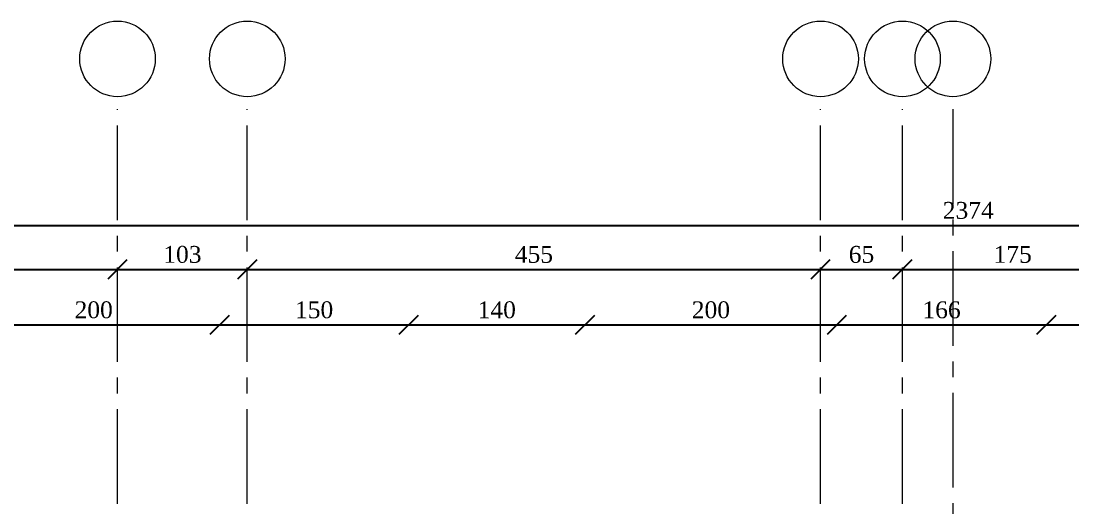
# Model space of a CAD drawing. Header units: millimetres. Extents: x 1373 to 40779, y 1939 to 6439.
# Drawn here: x 13741 to 14575, y 5061 to 5446 of the extents above; entities that cross this region are included whole.
import ezdxf

# ---------------------------------------------------------------- set-up
doc = ezdxf.new("R2010")
doc.units = ezdxf.units.MM
doc.linetypes.add('IMPORT-CENTER2', pattern=[112.5, 75, -12.5, 12.5, -12.5])
for name, color, linetype, lineweight in [('A-ANNO-DIMS', 211, 'Continuous', 18), ('S-GRID', 252, 'IMPORT-CENTER2', 5), ('S-GRID-IDEN', 1, 'Continuous', 18)]:
    doc.layers.add(name, color=color, linetype=linetype, lineweight=lineweight)
doc.styles.add('Times New Roman', font='times.ttf', dxfattribs={"height": 13.4})
doc.dimstyles.new('2_0_mm_-_Arial', dxfattribs={"dimscale": 30.48, "dimtxt": 14.029207, "dimasz": 0.492126, "dimexe": 0.328084, "dimexo": 0.625, "dimgap": 0.164042, "dimtad": 1, "dimdec": 0, "dimtxsty": 'Times New Roman', "dimblk1": 'OBLIQUE', "dimblk2": 'OBLIQUE', "dimsah": 1, "dimcen": 2.5, "dimdle": 0.328084, "dimazin": 3, "dimtfac": 1, "dimtix": 1, "dimtmove": 0, "dimatfit": 3, "dimfxl": 0.656168, "dimfxlon": 1, "dimtvp": 1, "dimarcsym": 2})

# ---------------------------------------------------------------- blocks, each defined once
blk = doc.blocks.new('Grid - 3_0mm mit Kreis-1799268-1_ NORMAL KAT')
at = {"layer": 'S-GRID-IDEN'}
blk.add_circle((0, 0), 0.3, dxfattribs=at)
blk = doc.blocks.new('_Oblique')
at = {"color": 0, "linetype": 'ByBlock', "lineweight": -2}
blk.add_line((-0.5, -0.5), (0.5, 0.5), dxfattribs=at)
blk = doc.blocks.new('*D17889')
at = {"layer": 'A-ANNO-DIMS', "color": 0, "lineweight": -2, "transparency": 16777216}
blk.add_line((13395.71, 5249.43), (13827.42, 5249.43), dxfattribs=at)
at = {"layer": 'Defpoints', "color": 0, "transparency": 16777216}
for p in [(13405.71, 5269.43), (13817.42, 5269.43), (13817.42, 5249.43)]:
    blk.add_point(p, dxfattribs=at)
at = {"layer": 'A-ANNO-DIMS', "color": 0, "lineweight": -2, "transparency": 16777216, "xscale": 15, "yscale": 15, "zscale": 15, "rotation": 180}
blk.add_blockref('_Oblique', (13405.71, 5249.43), dxfattribs=at)
at = {"layer": 'A-ANNO-DIMS', "color": 0, "lineweight": -2, "transparency": 16777216, "xscale": 15, "yscale": 15, "zscale": 15}
blk.add_blockref('_Oblique', (13817.42, 5249.43), dxfattribs=at)
at = {"layer": 'A-ANNO-DIMS', "color": 0, "transparency": 16777216, "insert": (13611.56, 5261.13), "char_height": 13.4, "width": 36.4299, "attachment_point": 5, "style": 'Times New Roman'}
blk.add_mtext('\\A1;412', dxfattribs=at)
blk = doc.blocks.new('*D17890')
at = {"layer": 'A-ANNO-DIMS', "color": 0, "lineweight": -2, "transparency": 16777216}
blk.add_line((13807.42, 5249.43), (13930.42, 5249.43), dxfattribs=at)
at = {"layer": 'Defpoints', "color": 0, "transparency": 16777216}
for p in [(13817.42, 5269.43), (13920.42, 5269.43), (13920.42, 5249.43)]:
    blk.add_point(p, dxfattribs=at)
at = {"layer": 'A-ANNO-DIMS', "color": 0, "lineweight": -2, "transparency": 16777216, "xscale": 15, "yscale": 15, "zscale": 15, "rotation": 180}
blk.add_blockref('_Oblique', (13817.42, 5249.43), dxfattribs=at)
at = {"layer": 'A-ANNO-DIMS', "color": 0, "lineweight": -2, "transparency": 16777216, "xscale": 15, "yscale": 15, "zscale": 15}
blk.add_blockref('_Oblique', (13920.42, 5249.43), dxfattribs=at)
at = {"layer": 'A-ANNO-DIMS', "color": 0, "transparency": 16777216, "insert": (13868.92, 5261.25), "char_height": 13.4, "width": 24.2866, "attachment_point": 5, "style": 'Times New Roman'}
blk.add_mtext('\\A1;103', dxfattribs=at)
blk = doc.blocks.new('*D17891')
at = {"layer": 'A-ANNO-DIMS', "color": 0, "lineweight": -2, "transparency": 16777216}
blk.add_line((13910.42, 5249.43), (14385.42, 5249.43), dxfattribs=at)
at = {"layer": 'Defpoints', "color": 0, "transparency": 16777216}
for p in [(13920.42, 5269.43), (14375.42, 5269.43), (14375.42, 5249.43)]:
    blk.add_point(p, dxfattribs=at)
at = {"layer": 'A-ANNO-DIMS', "color": 0, "lineweight": -2, "transparency": 16777216, "xscale": 15, "yscale": 15, "zscale": 15, "rotation": 180}
blk.add_blockref('_Oblique', (13920.42, 5249.43), dxfattribs=at)
at = {"layer": 'A-ANNO-DIMS', "color": 0, "lineweight": -2, "transparency": 16777216, "xscale": 15, "yscale": 15, "zscale": 15}
blk.add_blockref('_Oblique', (14375.42, 5249.43), dxfattribs=at)
at = {"layer": 'A-ANNO-DIMS', "color": 0, "transparency": 16777216, "insert": (14147.92, 5261.25), "char_height": 13.4, "width": 24.2866, "attachment_point": 5, "style": 'Times New Roman'}
blk.add_mtext('\\A1;455', dxfattribs=at)
blk = doc.blocks.new('*D17892')
at = {"layer": 'A-ANNO-DIMS', "color": 0, "lineweight": -2, "transparency": 16777216}
blk.add_line((14365.42, 5249.43), (14450.42, 5249.43), dxfattribs=at)
at = {"layer": 'Defpoints', "color": 0, "transparency": 16777216}
for p in [(14375.42, 5269.43), (14440.42, 5269.43), (14440.42, 5249.43)]:
    blk.add_point(p, dxfattribs=at)
at = {"layer": 'A-ANNO-DIMS', "color": 0, "lineweight": -2, "transparency": 16777216, "xscale": 15, "yscale": 15, "zscale": 15, "rotation": 180}
blk.add_blockref('_Oblique', (14375.42, 5249.43), dxfattribs=at)
at = {"layer": 'A-ANNO-DIMS', "color": 0, "lineweight": -2, "transparency": 16777216, "xscale": 15, "yscale": 15, "zscale": 15}
blk.add_blockref('_Oblique', (14440.42, 5249.43), dxfattribs=at)
at = {"layer": 'A-ANNO-DIMS', "color": 0, "transparency": 16777216, "insert": (14407.92, 5261.25), "char_height": 13.4, "width": 36.4299, "attachment_point": 5, "style": 'Times New Roman'}
blk.add_mtext('\\A1;65', dxfattribs=at)
blk = doc.blocks.new('*D17893')
at = {"layer": 'A-ANNO-DIMS', "color": 0, "lineweight": -2, "transparency": 16777216}
blk.add_line((14430.42, 5249.43), (14625.42, 5249.43), dxfattribs=at)
at = {"layer": 'Defpoints', "color": 0, "transparency": 16777216}
for p in [(14440.42, 5269.43), (14615.42, 5269.43), (14615.42, 5249.43)]:
    blk.add_point(p, dxfattribs=at)
at = {"layer": 'A-ANNO-DIMS', "color": 0, "lineweight": -2, "transparency": 16777216, "xscale": 15, "yscale": 15, "zscale": 15, "rotation": 180}
blk.add_blockref('_Oblique', (14440.42, 5249.43), dxfattribs=at)
at = {"layer": 'A-ANNO-DIMS', "color": 0, "lineweight": -2, "transparency": 16777216, "xscale": 15, "yscale": 15, "zscale": 15}
blk.add_blockref('_Oblique', (14615.42, 5249.43), dxfattribs=at)
at = {"layer": 'A-ANNO-DIMS', "color": 0, "transparency": 16777216, "insert": (14527.92, 5261.27), "char_height": 13.4, "width": 24.2866, "attachment_point": 5, "style": 'Times New Roman'}
blk.add_mtext('\\A1;175', dxfattribs=at)
blk = doc.blocks.new('*D17901')
at = {"layer": 'A-ANNO-DIMS', "color": 0, "lineweight": -2, "transparency": 16777216}
for p, q in [((13305.71, 5266.23), (13305.71, 5294.32)), ((13295.71, 5284.32), (15689.66, 5284.32))]:
    blk.add_line(p, q, dxfattribs=at)
at = {"layer": 'Defpoints', "color": 0, "transparency": 16777216}
for p in [(15679.66, 5284.32), (13305.71, 5264.32), (15679.66, 5264.32)]:
    blk.add_point(p, dxfattribs=at)
at = {"layer": 'A-ANNO-DIMS', "color": 0, "lineweight": -2, "transparency": 16777216, "xscale": 15, "yscale": 15, "zscale": 15, "rotation": 180}
blk.add_blockref('_Oblique', (13305.71, 5284.32), dxfattribs=at)
at = {"layer": 'A-ANNO-DIMS', "color": 0, "lineweight": -2, "transparency": 16777216, "xscale": 15, "yscale": 15, "zscale": 15}
blk.add_blockref('_Oblique', (15679.66, 5284.32), dxfattribs=at)
at = {"layer": 'A-ANNO-DIMS', "color": 0, "transparency": 16777216, "insert": (14492.68, 5296.16), "char_height": 13.4, "width": 24.2866, "attachment_point": 5, "style": 'Times New Roman'}
blk.add_mtext('\\A1;2374', dxfattribs=at)
blk = doc.blocks.new('*D17904')
at = {"layer": 'A-ANNO-DIMS', "color": 0, "lineweight": -2, "transparency": 16777216}
blk.add_line((13688.53, 5205.47), (13908.49, 5205.47), dxfattribs=at)
at = {"layer": 'Defpoints', "color": 0, "transparency": 16777216}
for p in [(13898.49, 5205.47), (13698.53, 5185.47), (13898.49, 5185.47)]:
    blk.add_point(p, dxfattribs=at)
at = {"layer": 'A-ANNO-DIMS', "color": 0, "lineweight": -2, "transparency": 16777216, "xscale": 15, "yscale": 15, "zscale": 15, "rotation": 180}
blk.add_blockref('_Oblique', (13698.53, 5205.47), dxfattribs=at)
at = {"layer": 'A-ANNO-DIMS', "color": 0, "lineweight": -2, "transparency": 16777216, "xscale": 15, "yscale": 15, "zscale": 15}
blk.add_blockref('_Oblique', (13898.49, 5205.47), dxfattribs=at)
at = {"layer": 'A-ANNO-DIMS', "color": 0, "transparency": 16777216, "insert": (13798.51, 5217.29), "char_height": 13.4, "width": 24.2866, "attachment_point": 5, "style": 'Times New Roman'}
blk.add_mtext('\\A1;200', dxfattribs=at)
blk = doc.blocks.new('*D17905')
at = {"layer": 'A-ANNO-DIMS', "color": 0, "lineweight": -2, "transparency": 16777216}
blk.add_line((13888.49, 5205.47), (14058.46, 5205.47), dxfattribs=at)
at = {"layer": 'Defpoints', "color": 0, "transparency": 16777216}
for p in [(14048.46, 5205.47), (13898.49, 5185.47), (14048.46, 5185.47)]:
    blk.add_point(p, dxfattribs=at)
at = {"layer": 'A-ANNO-DIMS', "color": 0, "lineweight": -2, "transparency": 16777216, "xscale": 15, "yscale": 15, "zscale": 15, "rotation": 180}
blk.add_blockref('_Oblique', (13898.49, 5205.47), dxfattribs=at)
at = {"layer": 'A-ANNO-DIMS', "color": 0, "lineweight": -2, "transparency": 16777216, "xscale": 15, "yscale": 15, "zscale": 15}
blk.add_blockref('_Oblique', (14048.46, 5205.47), dxfattribs=at)
at = {"layer": 'A-ANNO-DIMS', "color": 0, "transparency": 16777216, "insert": (13973.47, 5217.29), "char_height": 13.4, "width": 36.4299, "attachment_point": 5, "style": 'Times New Roman'}
blk.add_mtext('\\A1;150', dxfattribs=at)
blk = doc.blocks.new('*D17906')
at = {"layer": 'A-ANNO-DIMS', "color": 0, "lineweight": -2, "transparency": 16777216}
blk.add_line((14038.46, 5205.47), (14198.43, 5205.47), dxfattribs=at)
at = {"layer": 'Defpoints', "color": 0, "transparency": 16777216}
for p in [(14188.43, 5205.47), (14048.46, 5185.47), (14188.43, 5185.47)]:
    blk.add_point(p, dxfattribs=at)
at = {"layer": 'A-ANNO-DIMS', "color": 0, "lineweight": -2, "transparency": 16777216, "xscale": 15, "yscale": 15, "zscale": 15, "rotation": 180}
blk.add_blockref('_Oblique', (14048.46, 5205.47), dxfattribs=at)
at = {"layer": 'A-ANNO-DIMS', "color": 0, "lineweight": -2, "transparency": 16777216, "xscale": 15, "yscale": 15, "zscale": 15}
blk.add_blockref('_Oblique', (14188.43, 5205.47), dxfattribs=at)
at = {"layer": 'A-ANNO-DIMS', "color": 0, "transparency": 16777216, "insert": (14118.45, 5217.29), "char_height": 13.4, "width": 24.2866, "attachment_point": 5, "style": 'Times New Roman'}
blk.add_mtext('\\A1;140', dxfattribs=at)
blk = doc.blocks.new('*D17907')
at = {"layer": 'A-ANNO-DIMS', "color": 0, "lineweight": -2, "transparency": 16777216}
blk.add_line((14178.43, 5205.47), (14398.39, 5205.47), dxfattribs=at)
at = {"layer": 'Defpoints', "color": 0, "transparency": 16777216}
for p in [(14388.39, 5205.47), (14188.43, 5185.47), (14388.39, 5185.47)]:
    blk.add_point(p, dxfattribs=at)
at = {"layer": 'A-ANNO-DIMS', "color": 0, "lineweight": -2, "transparency": 16777216, "xscale": 15, "yscale": 15, "zscale": 15, "rotation": 180}
blk.add_blockref('_Oblique', (14188.43, 5205.47), dxfattribs=at)
at = {"layer": 'A-ANNO-DIMS', "color": 0, "lineweight": -2, "transparency": 16777216, "xscale": 15, "yscale": 15, "zscale": 15}
blk.add_blockref('_Oblique', (14388.39, 5205.47), dxfattribs=at)
at = {"layer": 'A-ANNO-DIMS', "color": 0, "transparency": 16777216, "insert": (14288.41, 5217.29), "char_height": 13.4, "width": 36.4299, "attachment_point": 5, "style": 'Times New Roman'}
blk.add_mtext('\\A1;200', dxfattribs=at)
blk = doc.blocks.new('*D17908')
at = {"layer": 'A-ANNO-DIMS', "color": 0, "lineweight": -2, "transparency": 16777216}
blk.add_line((14378.39, 5205.47), (14564.56, 5205.47), dxfattribs=at)
at = {"layer": 'Defpoints', "color": 0, "transparency": 16777216}
for p in [(14554.56, 5205.47), (14388.39, 5185.47), (14554.56, 5185.47)]:
    blk.add_point(p, dxfattribs=at)
at = {"layer": 'A-ANNO-DIMS', "color": 0, "lineweight": -2, "transparency": 16777216, "xscale": 15, "yscale": 15, "zscale": 15, "rotation": 180}
blk.add_blockref('_Oblique', (14388.39, 5205.47), dxfattribs=at)
at = {"layer": 'A-ANNO-DIMS', "color": 0, "lineweight": -2, "transparency": 16777216, "xscale": 15, "yscale": 15, "zscale": 15}
blk.add_blockref('_Oblique', (14554.56, 5205.47), dxfattribs=at)
at = {"layer": 'A-ANNO-DIMS', "color": 0, "transparency": 16777216, "insert": (14471.47, 5217.29), "char_height": 13.4, "width": 24.2866, "attachment_point": 5, "style": 'Times New Roman'}
blk.add_mtext('\\A1;166', dxfattribs=at)
blk = doc.blocks.new('*D17909')
at = {"layer": 'A-ANNO-DIMS', "color": 0, "lineweight": -2, "transparency": 16777216}
blk.add_line((14544.56, 5205.47), (14764.37, 5205.47), dxfattribs=at)
at = {"layer": 'Defpoints', "color": 0, "transparency": 16777216}
for p in [(14754.37, 5205.47), (14554.56, 5185.47), (14754.37, 5185.47)]:
    blk.add_point(p, dxfattribs=at)
at = {"layer": 'A-ANNO-DIMS', "color": 0, "lineweight": -2, "transparency": 16777216, "xscale": 15, "yscale": 15, "zscale": 15, "rotation": 180}
blk.add_blockref('_Oblique', (14554.56, 5205.47), dxfattribs=at)
at = {"layer": 'A-ANNO-DIMS', "color": 0, "lineweight": -2, "transparency": 16777216, "xscale": 15, "yscale": 15, "zscale": 15}
blk.add_blockref('_Oblique', (14754.37, 5205.47), dxfattribs=at)
at = {"layer": 'A-ANNO-DIMS', "color": 0, "transparency": 16777216, "insert": (14654.46, 5217.29), "char_height": 13.4, "width": 36.4299, "attachment_point": 5, "style": 'Times New Roman'}
blk.add_mtext('\\A1;200', dxfattribs=at)

msp = doc.modelspace()

# ---------------------------------------------------------------- linework, layer by layer
at = {"layer": 'S-GRID', "lineweight": 18}
for p, q in [((13817.42, 2926.07), (13817.42, 5376.43)), ((13920.42, 2926.07), (13920.42, 5376.43)), ((14375.42, 2926.07), (14375.42, 5376.43)), ((14440.42, 2926.07), (14440.42, 5376.43)), ((14480.49, 5376.43), (14480.49, 2926.07))]:
    msp.add_line(p, q, dxfattribs=at)

# ---------------------------------------------------------------- block references
at = {"layer": 'S-GRID-IDEN', "xscale": 99.99999999999993, "yscale": 99.99999999999993, "zscale": 99.99999999999993}
for p in [(13817.42, 5416.43), (13920.42, 5416.43), (14375.42, 5416.43), (14440.42, 5416.43)]:
    msp.add_blockref('Grid - 3_0mm mit Kreis-1799268-1_ NORMAL KAT', p, dxfattribs=at)
at = {"layer": 'S-GRID-IDEN', "xscale": 99.99999999999993, "yscale": 99.99999999999993, "zscale": 99.99999999999993, "rotation": 180}
msp.add_blockref('Grid - 3_0mm mit Kreis-1799268-1_ NORMAL KAT', (14480.49, 5416.43), dxfattribs=at)

# ---------------------------------------------------------------- dimensions: what is measured, and where the dimension line sits
at = {"layer": 'A-ANNO-DIMS'}
for base, p1, p2, override, picture, middle in [((15679.66, 5284.32), (13305.71, 5264.32), (15679.66, 5264.32), {"dimse1": 0, "dimse2": 1, "dimfxl": 2373.952709}, '*D17901', (14492.68, 5296.16)), ((13817.42, 5249.43), (13405.71, 5269.43), (13817.42, 5269.43), {"dimse1": 1, "dimse2": 1, "dimfxl": 411.713447}, '*D17889', (13611.56, 5261.13)), ((13920.42, 5249.43), (13817.42, 5269.43), (13920.42, 5269.43), {"dimse1": 1, "dimse2": 1, "dimfxl": 103}, '*D17890', (13868.92, 5261.25)), ((14375.42, 5249.43), (13920.42, 5269.43), (14375.42, 5269.43), {"dimse1": 1, "dimse2": 1, "dimfxl": 455}, '*D17891', (14147.92, 5261.25)), ((14440.42, 5249.43), (14375.42, 5269.43), (14440.42, 5269.43), {"dimse1": 1, "dimse2": 1, "dimfxl": 65}, '*D17892', (14407.92, 5261.25)), ((14615.42, 5249.43), (14440.42, 5269.43), (14615.42, 5269.43), {"dimse1": 1, "dimse2": 1, "dimfxl": 175}, '*D17893', (14527.92, 5261.27)), ((13898.49, 5205.47), (13698.53, 5185.47), (13898.49, 5185.47), {"dimse1": 1, "dimse2": 1, "dimfxl": 199.961318}, '*D17904', (13798.51, 5217.29)), ((14048.46, 5205.47), (13898.49, 5185.47), (14048.46, 5185.47), {"dimse1": 1, "dimse2": 1, "dimfxl": 149.970988}, '*D17905', (13973.47, 5217.29)), ((14188.43, 5205.47), (14048.46, 5185.47), (14188.43, 5185.47), {"dimse1": 1, "dimse2": 1, "dimfxl": 139.972922}, '*D17906', (14118.45, 5217.29)), ((14388.39, 5205.47), (14188.43, 5185.47), (14388.39, 5185.47), {"dimse1": 1, "dimse2": 1, "dimfxl": 199.961318}, '*D17907', (14288.41, 5217.29)), ((14554.56, 5205.47), (14388.39, 5185.47), (14554.56, 5185.47), {"dimse1": 1, "dimse2": 1, "dimfxl": 166.162583}, '*D17908', (14471.47, 5217.29)), ((14754.37, 5205.47), (14554.56, 5185.47), (14754.37, 5185.47), {"dimse1": 1, "dimse2": 1, "dimfxl": 199.810889}, '*D17909', (14654.46, 5217.29))]:
    dim = msp.add_linear_dim(base=base, p1=p1, p2=p2, dimstyle='2_0_mm_-_Arial', override=override, dxfattribs=at)
    dim.commit()
    dim.dimension.update_dxf_attribs({"geometry": picture, "text_midpoint": middle})

doc.saveas('drawing.dxf')
